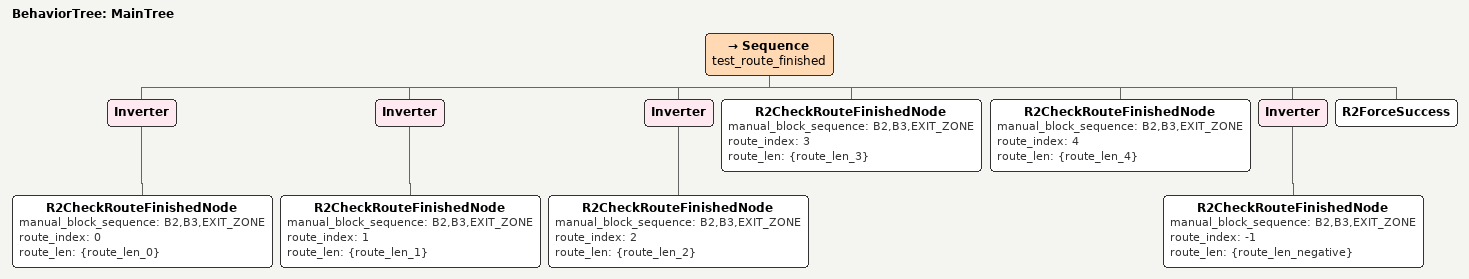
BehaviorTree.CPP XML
<root BTCPP_format="4" main_tree_to_execute="MainTree">
  <BehaviorTree ID="MainTree">
    <Sequence name="test_route_finished">

      <!-- route_index=0，还没走完，所以 R2CheckRouteFinishedNode 应该 FAILURE。
           外面加 Inverter，把 FAILURE 翻成 SUCCESS。 -->
      <Inverter>
        <R2CheckRouteFinishedNode
          manual_block_sequence="B2,B3,EXIT_ZONE"
          route_index="0"
          route_len="{route_len_0}" />
      </Inverter>

      <!-- route_index=1，还没走完，也应该 FAILURE。 -->
      <Inverter>
        <R2CheckRouteFinishedNode
          manual_block_sequence="B2,B3,EXIT_ZONE"
          route_index="1"
          route_len="{route_len_1}" />
      </Inverter>

      <!-- route_index=2，还没走完，也应该 FAILURE。 -->
      <Inverter>
        <R2CheckRouteFinishedNode
          manual_block_sequence="B2,B3,EXIT_ZONE"
          route_index="2"
          route_len="{route_len_2}" />
      </Inverter>

      <!-- route_index=3，刚好等于路线长度，说明已经走完，应该 SUCCESS。 -->
      <R2CheckRouteFinishedNode
        manual_block_sequence="B2,B3,EXIT_ZONE"
        route_index="3"
        route_len="{route_len_3}" />

      <!-- route_index=4，超过路线长度，也应该认为已经走完，应该 SUCCESS。 -->
      <R2CheckRouteFinishedNode
        manual_block_sequence="B2,B3,EXIT_ZONE"
        route_index="4"
        route_len="{route_len_4}" />

      <!-- route_index=-1 是非法索引，不认为路线完成，应该 FAILURE。
           外面加 Inverter，把 FAILURE 翻成 SUCCESS。 -->
      <Inverter>
        <R2CheckRouteFinishedNode
          manual_block_sequence="B2,B3,EXIT_ZONE"
          route_index="-1"
          route_len="{route_len_negative}" />
      </Inverter>

      <R2ForceSuccess />

    </Sequence>
  </BehaviorTree>
</root>
